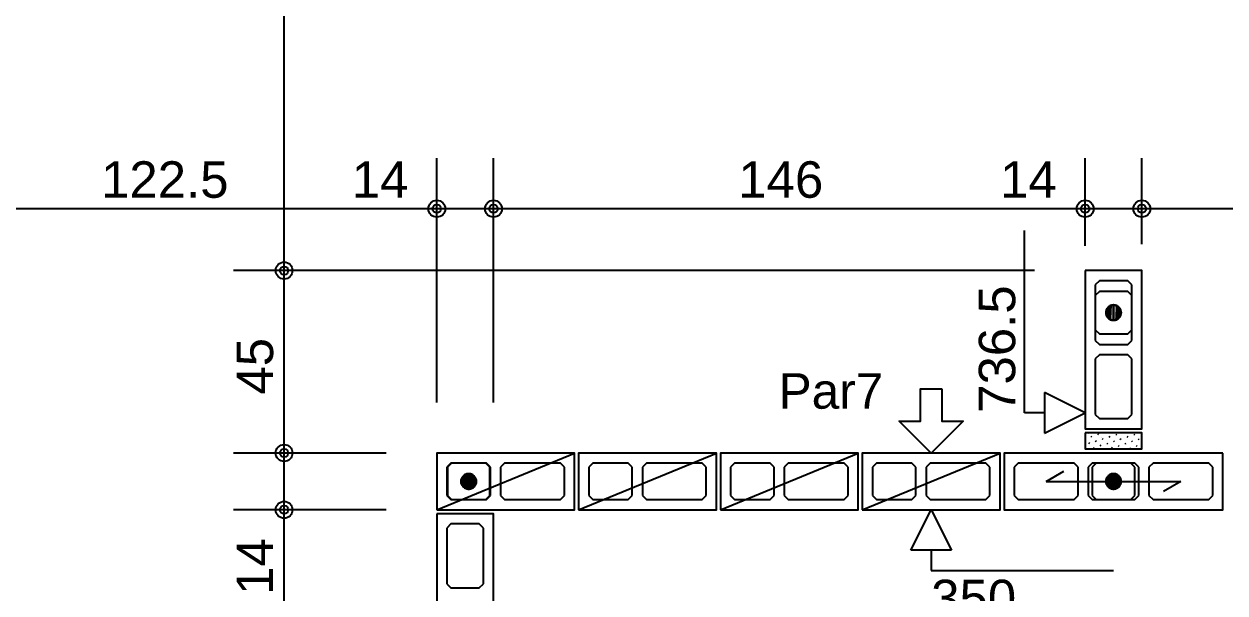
# Model space of a CAD drawing. Extents: x 0 to 119, y 0 to 84.
# Drawn here: x 35.73 to 41.66, y 59.33 to 62.14 of the extents above; entities that cross this region are included whole.
import ezdxf

# ---------------------------------------------------------------- set-up
doc = ezdxf.new("R2010")
doc.units = 0
doc.header["$MEASUREMENT"] = 0
doc.linetypes.add('ESTILO_TQS_0003', pattern=[1.5, 0.5, -0.4, 0.1, -0.5])
doc.linetypes.add('ESTILO_TQS_0005', pattern=[0.4, 0.3, -0.1])
for name, color, linetype in [('18', 6, 'CONTINUOUS'), ('20', 1, 'CONTINUOUS'), ('27', 250, 'CONTINUOUS'), ('3', 7, 'CONTINUOUS'), ('35', 255, 'CONTINUOUS')]:
    doc.layers.add(name, color=color, linetype=linetype)
doc.styles.add('TQS_ARIAL', font='arial.ttf')

msp = doc.modelspace()

# ---------------------------------------------------------------- linework, layer by layer
at = {"layer": '18', "color": 6, "linetype": 'Continuous'}
for p, q in [((40.667844, 60.218131), (40.667844, 61.118131)), ((40.967844, 60.218131), (40.767844, 60.318131)), ((40.767844, 60.318131), (40.767844, 60.118131)), ((40.767844, 60.218131), (40.667844, 60.218131)), ((40.767844, 60.118131), (40.967844, 60.218131))]:
    msp.add_line(p, q, dxfattribs=at)
at = {"layer": '20', "color": 1, "linetype": 'Continuous'}
for p, q in [((40.107844, 59.54), (40.207844, 59.74)), ((40.207844, 59.74), (40.307844, 59.54)), ((40.307844, 59.54), (40.107844, 59.54)), ((40.207844, 59.54), (40.207844, 59.44)), ((40.207844, 59.44), (41.107844, 59.44))]:
    msp.add_line(p, q, dxfattribs=at)
at = {"layer": '27', "color": 250, "linetype": 'ESTILO_TQS_0005'}
for points in [[(41.037844, 60.87), (41.017844, 60.85), (41.017844, 60.575), (41.037844, 60.555), (41.177844, 60.555), (41.197844, 60.575), (41.197844, 60.85), (41.177844, 60.87), (41.037844, 60.87)], [(41.037844, 60.505), (41.017844, 60.485), (41.017844, 60.21), (41.037844, 60.19), (41.177844, 60.19), (41.197844, 60.21), (41.197844, 60.485), (41.177844, 60.505), (41.037844, 60.505)], [(37.817844, 59.81), (37.837844, 59.79), (38.012844, 59.79), (38.032844, 59.81), (38.032844, 59.95), (38.012844, 59.97), (37.837844, 59.97), (37.817844, 59.95), (37.817844, 59.81)], [(38.082844, 59.81), (38.102844, 59.79), (38.377844, 59.79), (38.397844, 59.81), (38.397844, 59.95), (38.377844, 59.97), (38.102844, 59.97), (38.082844, 59.95), (38.082844, 59.81)], [(38.517844, 59.81), (38.537844, 59.79), (38.712844, 59.79), (38.732844, 59.81), (38.732844, 59.95), (38.712844, 59.97), (38.537844, 59.97), (38.517844, 59.95), (38.517844, 59.81)], [(38.782844, 59.81), (38.802844, 59.79), (39.077844, 59.79), (39.097844, 59.81), (39.097844, 59.95), (39.077844, 59.97), (38.802844, 59.97), (38.782844, 59.95), (38.782844, 59.81)], [(39.217844, 59.81), (39.237844, 59.79), (39.412844, 59.79), (39.432844, 59.81), (39.432844, 59.95), (39.412844, 59.97), (39.237844, 59.97), (39.217844, 59.95), (39.217844, 59.81)], [(39.482844, 59.81), (39.502844, 59.79), (39.777844, 59.79), (39.797844, 59.81), (39.797844, 59.95), (39.777844, 59.97), (39.502844, 59.97), (39.482844, 59.95), (39.482844, 59.81)], [(39.917844, 59.81), (39.937844, 59.79), (40.112844, 59.79), (40.132844, 59.81), (40.132844, 59.95), (40.112844, 59.97), (39.937844, 59.97), (39.917844, 59.95), (39.917844, 59.81)], [(40.182844, 59.81), (40.202844, 59.79), (40.477844, 59.79), (40.497844, 59.81), (40.497844, 59.95), (40.477844, 59.97), (40.202844, 59.97), (40.182844, 59.95), (40.182844, 59.81)], [(40.932844, 59.95), (40.912844, 59.97), (40.637844, 59.97), (40.617844, 59.95), (40.617844, 59.81), (40.637844, 59.79), (40.912844, 59.79), (40.932844, 59.81), (40.932844, 59.95)], [(41.232844, 59.95), (41.212844, 59.97), (41.002844, 59.97), (40.982844, 59.95), (40.982844, 59.81), (41.002844, 59.79), (41.212844, 59.79), (41.232844, 59.81), (41.232844, 59.95)], [(41.597844, 59.95), (41.577844, 59.97), (41.302844, 59.97), (41.282844, 59.95), (41.282844, 59.81), (41.302844, 59.79), (41.577844, 59.79), (41.597844, 59.81), (41.597844, 59.95)], [(37.837844, 59.67), (37.817844, 59.65), (37.817844, 59.375), (37.837844, 59.355), (37.977844, 59.355), (37.997844, 59.375), (37.997844, 59.65), (37.977844, 59.67), (37.837844, 59.67)]]:
    msp.add_lwpolyline(points, dxfattribs=at)
at = {"layer": '3', "color": 7, "linetype": 'Continuous'}
for p, q in [((41.037844, 60.8175), (41.017844, 60.7975)), ((41.177844, 60.8175), (41.037844, 60.8175)), ((41.197844, 60.7975), (41.177844, 60.8175)), ((41.017844, 60.7975), (41.017844, 60.6275)), ((41.197844, 60.6275), (41.197844, 60.7975)), ((41.017844, 60.6275), (41.037844, 60.6075)), ((41.037844, 60.6075), (41.177844, 60.6075)), ((41.177844, 60.6075), (41.197844, 60.6275)), ((40.979456, 60.12), (40.979456, 60.12)), ((40.984101, 60.115355), (40.984101, 60.115355)), ((40.995945, 60.103511), (40.99948, 60.099976)), ((41.02365, 60.12), (41.02365, 60.12)), ((41.029444, 60.114206), (41.032979, 60.110671)), ((41.067844, 60.12), (41.067844, 60.12)), ((41.085394, 60.102451), (41.088929, 60.098915)), ((41.112038, 60.12), (41.112038, 60.12)), ((41.118539, 60.113499), (41.122075, 60.109964)), ((41.156233, 60.12), (41.156233, 60.12)), ((41.174136, 60.102097), (41.177671, 60.098562)), ((41.200427, 60.12), (41.200427, 60.12)), ((41.207281, 60.113146), (41.210817, 60.10961)), ((41.244621, 60.12), (41.244621, 60.12)), ((40.967844, 60.087417), (40.967844, 60.087417)), ((40.967844, 60.043223), (40.967844, 60.043223)), ((40.984896, 60.070366), (40.988432, 60.06683)), ((41.007347, 60.047915), (41.010882, 60.044379)), ((41.018395, 60.081061), (41.021931, 60.077525)), ((41.040846, 60.05861), (41.044381, 60.055074)), ((41.045972, 60.097678), (41.045972, 60.097678)), ((41.051894, 60.091756), (41.05543, 60.08822)), ((41.074345, 60.069305), (41.077881, 60.065769)), ((41.096796, 60.046854), (41.100331, 60.043319)), ((41.107844, 60.08), (41.11138, 60.076464)), ((41.130295, 60.057549), (41.13383, 60.054014)), ((41.14099, 60.091049), (41.144525, 60.087513)), ((41.163441, 60.068598), (41.166976, 60.065062)), ((41.169716, 60.062322), (41.169716, 60.062322)), ((41.185891, 60.046147), (41.189427, 60.042612)), ((41.196586, 60.079646), (41.200122, 60.076111)), ((41.219037, 60.057196), (41.222572, 60.05366)), ((41.229732, 60.090695), (41.233267, 60.087159)), ((41.231588, 60.044645), (41.231588, 60.044645)), ((37.767844, 59.74), (38.447844, 60.02)), ((38.467844, 59.74), (39.147844, 60.02)), ((39.167844, 59.74), (39.847844, 60.02)), ((39.867844, 59.74), (40.547844, 60.02)), ((37.840344, 59.97), (37.820344, 59.95)), ((37.820344, 59.95), (37.820344, 59.81)), ((38.010344, 59.97), (37.840344, 59.97)), ((38.030344, 59.95), (38.010344, 59.97)), ((38.030344, 59.81), (38.030344, 59.95)), ((40.775344, 59.88), (40.861947, 59.93)), ((41.022844, 59.97), (41.002844, 59.95)), ((41.002844, 59.95), (41.002844, 59.81)), ((41.192844, 59.97), (41.022844, 59.97)), ((41.212844, 59.95), (41.192844, 59.97)), ((41.212844, 59.81), (41.212844, 59.95)), ((40.775344, 59.88), (41.440344, 59.88)), ((41.440344, 59.88), (41.353742, 59.83)), ((37.820344, 59.81), (37.840344, 59.79)), ((38.010344, 59.79), (38.030344, 59.81)), ((41.002844, 59.81), (41.022844, 59.79)), ((41.192844, 59.79), (41.212844, 59.81)), ((37.840344, 59.79), (38.010344, 59.79)), ((41.022844, 59.79), (41.192844, 59.79))]:
    msp.add_line(p, q, dxfattribs=at)
for points in [[(40.967844, 60.92), (40.967844, 60.14), (41.247844, 60.14), (41.247844, 60.92), (40.967844, 60.92)], [(41.107844, 60.7131), (41.107905, 60.713097), (41.107965, 60.713088), (41.108024, 60.713072), (41.108081, 60.713051), (41.108135, 60.713025), (41.108187, 60.712992), (41.108235, 60.712955), (41.108279, 60.712913), (41.108319, 60.712867), (41.108353, 60.712817), (41.108383, 60.712764), (41.108407, 60.712708), (41.108425, 60.71265), (41.108437, 60.712591), (41.108444, 60.71253), (41.108444, 60.71247), (41.108437, 60.712409), (41.108425, 60.71235), (41.108407, 60.712292), (41.108383, 60.712236), (41.108353, 60.712183), (41.108319, 60.712133), (41.108279, 60.712087), (41.108235, 60.712045), (41.108187, 60.712008), (41.108135, 60.711975), (41.108081, 60.711949), (41.108024, 60.711928), (41.107965, 60.711912), (41.107905, 60.711903), (41.107844, 60.7119), (41.107844, 60.7503), (41.10402, 60.750106), (41.100235, 60.749526), (41.096528, 60.748566), (41.092938, 60.747237), (41.0895, 60.74555), (41.08625, 60.743525), (41.083222, 60.741181), (41.080447, 60.738543), (41.077953, 60.735638), (41.075766, 60.732495), (41.073907, 60.729147), (41.072397, 60.725628), (41.071251, 60.721975), (41.07048, 60.718224), (41.070093, 60.714415), (41.070093, 60.710585), (41.07048, 60.706776), (41.071251, 60.703025), (41.072397, 60.699372), (41.073907, 60.695853), (41.075766, 60.692505), (41.077953, 60.689362), (41.080447, 60.686457), (41.083222, 60.683819), (41.08625, 60.681475), (41.0895, 60.67945), (41.092938, 60.677763), (41.096528, 60.676434), (41.100235, 60.675474), (41.10402, 60.674894), (41.107844, 60.6747), (41.107844, 60.7131)], [(41.107844, 60.7119), (41.107784, 60.711903), (41.107724, 60.711912), (41.107665, 60.711928), (41.107608, 60.711949), (41.107553, 60.711975), (41.107502, 60.712008), (41.107453, 60.712045), (41.107409, 60.712087), (41.10737, 60.712133), (41.107335, 60.712183), (41.107306, 60.712236), (41.107282, 60.712292), (41.107263, 60.71235), (41.107251, 60.712409), (41.107245, 60.71247), (41.107245, 60.71253), (41.107251, 60.712591), (41.107263, 60.71265), (41.107282, 60.712708), (41.107306, 60.712764), (41.107335, 60.712817), (41.10737, 60.712867), (41.107409, 60.712913), (41.107453, 60.712955), (41.107502, 60.712992), (41.107553, 60.713025), (41.107608, 60.713051), (41.107665, 60.713072), (41.107724, 60.713088), (41.107784, 60.713097), (41.107844, 60.7131), (41.107844, 60.6747), (41.111668, 60.674894), (41.115453, 60.675474), (41.11916, 60.676434), (41.122751, 60.677763), (41.126189, 60.67945), (41.129438, 60.681475), (41.132466, 60.683819), (41.135241, 60.686457), (41.137736, 60.689362), (41.139923, 60.692505), (41.141781, 60.695853), (41.143291, 60.699372), (41.144438, 60.703025), (41.145208, 60.706776), (41.145596, 60.710585), (41.145596, 60.714415), (41.145208, 60.718224), (41.144438, 60.721975), (41.143291, 60.725628), (41.141781, 60.729147), (41.139923, 60.732495), (41.137736, 60.735638), (41.135241, 60.738543), (41.132466, 60.741181), (41.129438, 60.743525), (41.126189, 60.74555), (41.122751, 60.747237), (41.11916, 60.748566), (41.115453, 60.749526), (41.111668, 60.750106), (41.107844, 60.7503), (41.107844, 60.7119)], [(40.260502, 60.335947), (40.260502, 60.177974), (40.365818, 60.177974), (40.207844, 60.02), (40.049871, 60.177974), (40.155186, 60.177974), (40.155186, 60.335947), (40.260502, 60.335947)], [(40.967844, 60.12), (40.967844, 60.04), (41.247844, 60.04), (41.247844, 60.12), (40.967844, 60.12)], [(37.767844, 59.74), (38.447844, 59.74), (38.447844, 60.02), (37.767844, 60.02), (37.767844, 59.74)], [(38.467844, 59.74), (39.147844, 59.74), (39.147844, 60.02), (38.467844, 60.02), (38.467844, 59.74)], [(39.167844, 59.74), (39.847844, 59.74), (39.847844, 60.02), (39.167844, 60.02), (39.167844, 59.74)], [(39.867844, 59.74), (40.547844, 59.74), (40.547844, 60.02), (39.867844, 60.02), (39.867844, 59.74)], [(41.647844, 60.02), (40.567844, 60.02), (40.567844, 59.74), (41.647844, 59.74), (41.647844, 60.02)], [(37.925944, 59.88), (37.925941, 59.879939), (37.925932, 59.879879), (37.925917, 59.87982), (37.925896, 59.879763), (37.925869, 59.879709), (37.925837, 59.879657), (37.9258, 59.879609), (37.925758, 59.879565), (37.925712, 59.879526), (37.925662, 59.879491), (37.925609, 59.879461), (37.925553, 59.879437), (37.925495, 59.879419), (37.925435, 59.879407), (37.925375, 59.879401), (37.925314, 59.879401), (37.925253, 59.879407), (37.925194, 59.879419), (37.925136, 59.879437), (37.92508, 59.879461), (37.925027, 59.879491), (37.924977, 59.879526), (37.924931, 59.879565), (37.924889, 59.879609), (37.924852, 59.879657), (37.92482, 59.879709), (37.924793, 59.879763), (37.924772, 59.87982), (37.924757, 59.879879), (37.924747, 59.879939), (37.924744, 59.88), (37.963144, 59.88), (37.96295, 59.883824), (37.962371, 59.887609), (37.961411, 59.891316), (37.960081, 59.894907), (37.958395, 59.898344), (37.956369, 59.901594), (37.954025, 59.904622), (37.951387, 59.907397), (37.948482, 59.909891), (37.945339, 59.912079), (37.941991, 59.913937), (37.938472, 59.915447), (37.934819, 59.916593), (37.931068, 59.917364), (37.927259, 59.917751), (37.92343, 59.917751), (37.91962, 59.917364), (37.91587, 59.916593), (37.912216, 59.915447), (37.908697, 59.913937), (37.905349, 59.912079), (37.902207, 59.909891), (37.899301, 59.907397), (37.896663, 59.904622), (37.894319, 59.901594), (37.892294, 59.898344), (37.890608, 59.894907), (37.889278, 59.891316), (37.888318, 59.887609), (37.887738, 59.883824), (37.887544, 59.88), (37.925944, 59.88)], [(37.924744, 59.88), (37.924747, 59.880061), (37.924757, 59.880121), (37.924772, 59.88018), (37.924793, 59.880237), (37.92482, 59.880291), (37.924852, 59.880343), (37.924889, 59.880391), (37.924931, 59.880435), (37.924977, 59.880474), (37.925027, 59.880509), (37.92508, 59.880539), (37.925136, 59.880563), (37.925194, 59.880581), (37.925253, 59.880593), (37.925314, 59.880599), (37.925375, 59.880599), (37.925435, 59.880593), (37.925495, 59.880581), (37.925553, 59.880563), (37.925609, 59.880539), (37.925662, 59.880509), (37.925712, 59.880474), (37.925758, 59.880435), (37.9258, 59.880391), (37.925837, 59.880343), (37.925869, 59.880291), (37.925896, 59.880237), (37.925917, 59.88018), (37.925932, 59.880121), (37.925941, 59.880061), (37.925944, 59.88), (37.887544, 59.88), (37.887738, 59.876176), (37.888318, 59.872391), (37.889278, 59.868684), (37.890608, 59.865093), (37.892294, 59.861656), (37.894319, 59.858406), (37.896663, 59.855378), (37.899301, 59.852603), (37.902207, 59.850109), (37.905349, 59.847921), (37.908697, 59.846063), (37.912216, 59.844553), (37.91587, 59.843407), (37.91962, 59.842636), (37.92343, 59.842249), (37.927259, 59.842249), (37.931068, 59.842636), (37.934819, 59.843407), (37.938472, 59.844553), (37.941991, 59.846063), (37.945339, 59.847921), (37.948482, 59.850109), (37.951387, 59.852603), (37.954025, 59.855378), (37.956369, 59.858406), (37.958395, 59.861656), (37.960081, 59.865093), (37.961411, 59.868684), (37.962371, 59.872391), (37.96295, 59.876176), (37.963144, 59.88), (37.924744, 59.88)], [(41.108444, 59.88), (41.108441, 59.879939), (41.108432, 59.879879), (41.108417, 59.87982), (41.108396, 59.879763), (41.108369, 59.879709), (41.108337, 59.879657), (41.1083, 59.879609), (41.108258, 59.879565), (41.108212, 59.879526), (41.108162, 59.879491), (41.108109, 59.879461), (41.108053, 59.879437), (41.107995, 59.879419), (41.107935, 59.879407), (41.107875, 59.879401), (41.107814, 59.879401), (41.107753, 59.879407), (41.107694, 59.879419), (41.107636, 59.879437), (41.10758, 59.879461), (41.107527, 59.879491), (41.107477, 59.879526), (41.107431, 59.879565), (41.107389, 59.879609), (41.107352, 59.879657), (41.10732, 59.879709), (41.107293, 59.879763), (41.107272, 59.87982), (41.107257, 59.879879), (41.107247, 59.879939), (41.107244, 59.88), (41.145644, 59.88), (41.14545, 59.883824), (41.144871, 59.887609), (41.143911, 59.891316), (41.142581, 59.894907), (41.140895, 59.898344), (41.138869, 59.901594), (41.136525, 59.904622), (41.133887, 59.907397), (41.130982, 59.909891), (41.127839, 59.912079), (41.124491, 59.913937), (41.120972, 59.915447), (41.117319, 59.916593), (41.113568, 59.917364), (41.109759, 59.917751), (41.10593, 59.917751), (41.10212, 59.917364), (41.09837, 59.916593), (41.094716, 59.915447), (41.091197, 59.913937), (41.087849, 59.912079), (41.084707, 59.909891), (41.081801, 59.907397), (41.079163, 59.904622), (41.076819, 59.901594), (41.074794, 59.898344), (41.073108, 59.894907), (41.071778, 59.891316), (41.070818, 59.887609), (41.070238, 59.883824), (41.070044, 59.88), (41.108444, 59.88)], [(41.107244, 59.88), (41.107247, 59.880061), (41.107257, 59.880121), (41.107272, 59.88018), (41.107293, 59.880237), (41.10732, 59.880291), (41.107352, 59.880343), (41.107389, 59.880391), (41.107431, 59.880435), (41.107477, 59.880474), (41.107527, 59.880509), (41.10758, 59.880539), (41.107636, 59.880563), (41.107694, 59.880581), (41.107753, 59.880593), (41.107814, 59.880599), (41.107875, 59.880599), (41.107935, 59.880593), (41.107995, 59.880581), (41.108053, 59.880563), (41.108109, 59.880539), (41.108162, 59.880509), (41.108212, 59.880474), (41.108258, 59.880435), (41.1083, 59.880391), (41.108337, 59.880343), (41.108369, 59.880291), (41.108396, 59.880237), (41.108417, 59.88018), (41.108432, 59.880121), (41.108441, 59.880061), (41.108444, 59.88), (41.070044, 59.88), (41.070238, 59.876176), (41.070818, 59.872391), (41.071778, 59.868684), (41.073108, 59.865093), (41.074794, 59.861656), (41.076819, 59.858406), (41.079163, 59.855378), (41.081801, 59.852603), (41.084707, 59.850109), (41.087849, 59.847921), (41.091197, 59.846063), (41.094716, 59.844553), (41.09837, 59.843407), (41.10212, 59.842636), (41.10593, 59.842249), (41.109759, 59.842249), (41.113568, 59.842636), (41.117319, 59.843407), (41.120972, 59.844553), (41.124491, 59.846063), (41.127839, 59.847921), (41.130982, 59.850109), (41.133887, 59.852603), (41.136525, 59.855378), (41.138869, 59.858406), (41.140895, 59.861656), (41.142581, 59.865093), (41.143911, 59.868684), (41.144871, 59.872391), (41.14545, 59.876176), (41.145644, 59.88), (41.107244, 59.88)], [(37.767844, 59.72), (37.767844, 58.94), (38.047844, 58.94), (38.047844, 59.72), (37.767844, 59.72)]]:
    msp.add_lwpolyline(points, dxfattribs=at)
for centre in [(41.107844, 60.7125), (37.925344, 59.88), (41.107844, 59.88)]:
    msp.add_circle(centre, 0.0372, dxfattribs=at)
for points in [[(41.070093, 60.714415), (41.070093, 60.710585), (41.07048, 60.718224)], [(41.070093, 60.710585), (41.07048, 60.706776), (41.07048, 60.718224)], [(41.07048, 60.718224), (41.07048, 60.706776), (41.071251, 60.721975)], [(41.07048, 60.706776), (41.071251, 60.703025), (41.071251, 60.721975)], [(41.071251, 60.721975), (41.071251, 60.703025), (41.072397, 60.725628)], [(41.071251, 60.703025), (41.072397, 60.699372), (41.072397, 60.725628)], [(41.072397, 60.725628), (41.072397, 60.699372), (41.073907, 60.729147)], [(41.072397, 60.699372), (41.073907, 60.695853), (41.073907, 60.729147)], [(41.073907, 60.729147), (41.073907, 60.695853), (41.075766, 60.732495)], [(41.073907, 60.695853), (41.075766, 60.692505), (41.075766, 60.732495)], [(41.075766, 60.732495), (41.075766, 60.692505), (41.077953, 60.735638)], [(41.075766, 60.692505), (41.077953, 60.689362), (41.077953, 60.735638)], [(41.077953, 60.735638), (41.077953, 60.689362), (41.080447, 60.738543)], [(41.077953, 60.689362), (41.080447, 60.686457), (41.080447, 60.738543)], [(41.080447, 60.738543), (41.080447, 60.686457), (41.083222, 60.741181)], [(41.080447, 60.686457), (41.083222, 60.683819), (41.083222, 60.741181)], [(41.083222, 60.741181), (41.083222, 60.683819), (41.08625, 60.743525)], [(41.083222, 60.683819), (41.08625, 60.681475), (41.08625, 60.743525)], [(41.08625, 60.743525), (41.08625, 60.681475), (41.0895, 60.74555)], [(41.08625, 60.681475), (41.0895, 60.67945), (41.0895, 60.74555)], [(41.0895, 60.74555), (41.0895, 60.67945), (41.092938, 60.747237)], [(41.0895, 60.67945), (41.092938, 60.677763), (41.092938, 60.747237)], [(41.092938, 60.747237), (41.092938, 60.677763), (41.096528, 60.748566)], [(41.092938, 60.677763), (41.096528, 60.676434), (41.096528, 60.748566)], [(41.096528, 60.748566), (41.096528, 60.676434), (41.100235, 60.749526)], [(41.096528, 60.676434), (41.100235, 60.675474), (41.100235, 60.749526)], [(41.10402, 60.674894), (41.10402, 60.750106), (41.100235, 60.675474)], [(41.100235, 60.749526), (41.100235, 60.675474), (41.10402, 60.750106)], [(41.10402, 60.674894), (41.107844, 60.7131), (41.107844, 60.7503)], [(41.10402, 60.674894), (41.107844, 60.7503), (41.10402, 60.750106)], [(41.10402, 60.674894), (41.107844, 60.6747), (41.107844, 60.7131)], [(41.107409, 60.712087), (41.107844, 60.7119), (41.10737, 60.712133)], [(41.107844, 60.7119), (41.107844, 60.7119), (41.10737, 60.712133)], [(41.10737, 60.712133), (41.107844, 60.7119), (41.10737, 60.712133)], [(41.107844, 60.7119), (41.107844, 60.7119), (41.10737, 60.712133)], [(41.10737, 60.712133), (41.107844, 60.7119), (41.10737, 60.712133)], [(41.107844, 60.7119), (41.107844, 60.7119), (41.10737, 60.712133)], [(41.107453, 60.712045), (41.107844, 60.7119), (41.107409, 60.712087)], [(41.107844, 60.7119), (41.107844, 60.7119), (41.107409, 60.712087)], [(41.107409, 60.712087), (41.107844, 60.7119), (41.107409, 60.712087)], [(41.107844, 60.7119), (41.107844, 60.7119), (41.107409, 60.712087)], [(41.107502, 60.712008), (41.107844, 60.7119), (41.107453, 60.712045)], [(41.107844, 60.7119), (41.107844, 60.7119), (41.107453, 60.712045)], [(41.107553, 60.711975), (41.107844, 60.7119), (41.107502, 60.712008)], [(41.107844, 60.7119), (41.107844, 60.7119), (41.107502, 60.712008)], [(41.107665, 60.711928), (41.107844, 60.7119), (41.107553, 60.711975)], [(41.107844, 60.7119), (41.107844, 60.7119), (41.107553, 60.711975)], [(41.107844, 60.7119), (41.107844, 60.7119), (41.107665, 60.711928)], [(41.107844, 60.7119), (41.107844, 60.7119), (41.107665, 60.711928)], [(41.107844, 60.7119), (41.111668, 60.750106), (41.107844, 60.7503)], [(41.107844, 60.7119), (41.107844, 60.6747), (41.111668, 60.750106)], [(41.107844, 60.6747), (41.111668, 60.674894), (41.111668, 60.750106)], [(41.107844, 60.7131), (41.108319, 60.712867), (41.107844, 60.7131)], [(41.108319, 60.712867), (41.108319, 60.712867), (41.107844, 60.7131)], [(41.107844, 60.7131), (41.108319, 60.712867), (41.107844, 60.7131)], [(41.108319, 60.712867), (41.108319, 60.712867), (41.107844, 60.7131)], [(41.107844, 60.7131), (41.108319, 60.712867), (41.107844, 60.7131)], [(41.108319, 60.712867), (41.108279, 60.712913), (41.107844, 60.7131)], [(41.107844, 60.7131), (41.108279, 60.712913), (41.107844, 60.7131)], [(41.108279, 60.712913), (41.108279, 60.712913), (41.107844, 60.7131)], [(41.107844, 60.7131), (41.108279, 60.712913), (41.107844, 60.7131)], [(41.108279, 60.712913), (41.108235, 60.712955), (41.107844, 60.7131)], [(41.107844, 60.7131), (41.108235, 60.712955), (41.107844, 60.7131)], [(41.108235, 60.712955), (41.108187, 60.712992), (41.107844, 60.7131)], [(41.107844, 60.7131), (41.108187, 60.712992), (41.107844, 60.7131)], [(41.108187, 60.712992), (41.108135, 60.713025), (41.107844, 60.7131)], [(41.107844, 60.7131), (41.108135, 60.713025), (41.107844, 60.7131)], [(41.108135, 60.713025), (41.108024, 60.713072), (41.107844, 60.7131)], [(41.107844, 60.7131), (41.108024, 60.713072), (41.107844, 60.7131)], [(41.108024, 60.713072), (41.107844, 60.7131), (41.107844, 60.7131)], [(41.107844, 60.7131), (41.107844, 60.7131), (41.107844, 60.7131)], [(41.107844, 60.7131), (41.107844, 60.7131), (41.107844, 60.7131)], [(41.107844, 60.7131), (41.107844, 60.7131), (41.107844, 60.7131)], [(41.107844, 60.7131), (41.107844, 60.7131), (41.107844, 60.7131)], [(41.107844, 60.7131), (41.107844, 60.7131), (41.107844, 60.7131)], [(41.107844, 60.7131), (41.107844, 60.7131), (41.107844, 60.7131)], [(41.107844, 60.7131), (41.107844, 60.7131), (41.107844, 60.7131)], [(41.107844, 60.7131), (41.107844, 60.7131), (41.107844, 60.7131)], [(41.107844, 60.7131), (41.107844, 60.7131), (41.107844, 60.7131)], [(41.107844, 60.7131), (41.107844, 60.7131), (41.107844, 60.7131)], [(41.107844, 60.7131), (41.107844, 60.7131), (41.107844, 60.7131)], [(41.107844, 60.7131), (41.107844, 60.7131), (41.107844, 60.7131)], [(41.107844, 60.7119), (41.107844, 60.7119), (41.107844, 60.7119)], [(41.107844, 60.7119), (41.107844, 60.7119), (41.107844, 60.7119)], [(41.107844, 60.7119), (41.107844, 60.7119), (41.107844, 60.7119)], [(41.107844, 60.7119), (41.107844, 60.7119), (41.107844, 60.7119)], [(41.107844, 60.7119), (41.107844, 60.7119), (41.107844, 60.7119)], [(41.107844, 60.7119), (41.107844, 60.7119), (41.107844, 60.7119)], [(41.107844, 60.7119), (41.107844, 60.7119), (41.107844, 60.7119)], [(41.107844, 60.7119), (41.107844, 60.7119), (41.107844, 60.7119)], [(41.107844, 60.7119), (41.107844, 60.7119), (41.107844, 60.7119)], [(41.107844, 60.7119), (41.107844, 60.7119), (41.107844, 60.7119)], [(41.107844, 60.7119), (41.107844, 60.7119), (41.107844, 60.7119)], [(41.107844, 60.7119), (41.107844, 60.7119), (41.107844, 60.7119)], [(41.111668, 60.750106), (41.111668, 60.674894), (41.115453, 60.749526)], [(41.111668, 60.674894), (41.115453, 60.675474), (41.115453, 60.749526)], [(41.115453, 60.749526), (41.115453, 60.675474), (41.11916, 60.748566)], [(41.115453, 60.675474), (41.11916, 60.676434), (41.11916, 60.748566)], [(41.11916, 60.748566), (41.11916, 60.676434), (41.122751, 60.747237)], [(41.11916, 60.676434), (41.122751, 60.677763), (41.122751, 60.747237)], [(41.122751, 60.747237), (41.122751, 60.677763), (41.126189, 60.74555)], [(41.122751, 60.677763), (41.126189, 60.67945), (41.126189, 60.74555)], [(41.126189, 60.74555), (41.126189, 60.67945), (41.129438, 60.743525)], [(41.126189, 60.67945), (41.129438, 60.681475), (41.129438, 60.743525)], [(41.129438, 60.743525), (41.129438, 60.681475), (41.132466, 60.741181)], [(41.129438, 60.681475), (41.132466, 60.683819), (41.132466, 60.741181)], [(41.132466, 60.741181), (41.132466, 60.683819), (41.135241, 60.738543)], [(41.132466, 60.683819), (41.135241, 60.686457), (41.135241, 60.738543)], [(41.135241, 60.738543), (41.135241, 60.686457), (41.137736, 60.735638)], [(41.135241, 60.686457), (41.137736, 60.689362), (41.137736, 60.735638)], [(41.137736, 60.735638), (41.137736, 60.689362), (41.139923, 60.732495)], [(41.137736, 60.689362), (41.139923, 60.692505), (41.139923, 60.732495)], [(41.139923, 60.732495), (41.139923, 60.692505), (41.141781, 60.729147)], [(41.139923, 60.692505), (41.141781, 60.695853), (41.141781, 60.729147)], [(41.141781, 60.729147), (41.141781, 60.695853), (41.143291, 60.725628)], [(41.141781, 60.695853), (41.143291, 60.699372), (41.143291, 60.725628)], [(41.143291, 60.725628), (41.143291, 60.699372), (41.144438, 60.721975)], [(41.143291, 60.699372), (41.144438, 60.703025), (41.144438, 60.721975)], [(41.144438, 60.721975), (41.144438, 60.703025), (41.145208, 60.718224)], [(41.144438, 60.703025), (41.145208, 60.706776), (41.145208, 60.718224)], [(41.145208, 60.718224), (41.145208, 60.706776), (41.145596, 60.714415)], [(41.145208, 60.706776), (41.145596, 60.710585), (41.145596, 60.714415)], [(37.925944, 59.88), (37.887738, 59.883824), (37.887544, 59.88)], [(37.924744, 59.88), (37.887544, 59.88), (37.887738, 59.876176)], [(37.925944, 59.88), (37.888318, 59.887609), (37.887738, 59.883824)], [(37.924744, 59.88), (37.887738, 59.876176), (37.888318, 59.872391)], [(37.925944, 59.88), (37.889278, 59.891316), (37.888318, 59.887609)], [(37.924744, 59.88), (37.888318, 59.872391), (37.889278, 59.868684)], [(37.925944, 59.88), (37.890608, 59.894907), (37.889278, 59.891316)], [(37.924744, 59.88), (37.889278, 59.868684), (37.890608, 59.865093)], [(37.925944, 59.88), (37.892294, 59.898344), (37.890608, 59.894907)], [(37.924744, 59.88), (37.890608, 59.865093), (37.892294, 59.861656)], [(37.925944, 59.88), (37.894319, 59.901594), (37.892294, 59.898344)], [(37.924744, 59.88), (37.892294, 59.861656), (37.894319, 59.858406)], [(37.925944, 59.88), (37.896663, 59.904622), (37.894319, 59.901594)], [(37.924744, 59.88), (37.894319, 59.858406), (37.896663, 59.855378)], [(37.925944, 59.88), (37.899301, 59.907397), (37.896663, 59.904622)], [(37.924744, 59.88), (37.896663, 59.855378), (37.899301, 59.852603)], [(37.925944, 59.88), (37.902207, 59.909891), (37.899301, 59.907397)], [(37.924744, 59.88), (37.899301, 59.852603), (37.902207, 59.850109)], [(37.925944, 59.88), (37.905349, 59.912079), (37.902207, 59.909891)], [(37.924744, 59.88), (37.902207, 59.850109), (37.905349, 59.847921)], [(37.925944, 59.88), (37.908697, 59.913937), (37.905349, 59.912079)], [(37.924744, 59.88), (37.905349, 59.847921), (37.908697, 59.846063)], [(37.925944, 59.88), (37.912216, 59.915447), (37.908697, 59.913937)], [(37.924744, 59.88), (37.908697, 59.846063), (37.912216, 59.844553)], [(37.925944, 59.88), (37.91587, 59.916593), (37.912216, 59.915447)], [(37.924744, 59.88), (37.912216, 59.844553), (37.91587, 59.843407)], [(37.925944, 59.88), (37.91962, 59.917364), (37.91587, 59.916593)], [(37.924744, 59.88), (37.91587, 59.843407), (37.91962, 59.842636)], [(37.925944, 59.88), (37.92343, 59.917751), (37.91962, 59.917364)], [(37.924744, 59.88), (37.91962, 59.842636), (37.92343, 59.842249)], [(37.925944, 59.88), (37.927259, 59.917751), (37.92343, 59.917751)], [(37.924744, 59.88), (37.92343, 59.842249), (37.927259, 59.842249)], [(37.924977, 59.880474), (37.924772, 59.88018), (37.924744, 59.88)], [(37.924977, 59.880474), (37.924744, 59.88), (37.924744, 59.88)], [(37.924977, 59.880474), (37.924744, 59.88), (37.924744, 59.88)], [(37.924977, 59.880474), (37.924744, 59.88), (37.924744, 59.88)], [(37.924977, 59.880474), (37.924744, 59.88), (37.924744, 59.88)], [(37.924977, 59.880474), (37.924744, 59.88), (37.924744, 59.88)], [(37.924977, 59.880474), (37.924744, 59.88), (37.924744, 59.88)], [(37.924977, 59.880474), (37.924744, 59.88), (37.924744, 59.88)], [(37.924977, 59.880474), (37.924744, 59.88), (37.924744, 59.88)], [(37.924977, 59.880474), (37.924744, 59.88), (37.924744, 59.88)], [(37.924977, 59.880474), (37.924744, 59.88), (37.924744, 59.88)], [(37.924977, 59.880474), (37.924744, 59.88), (37.924744, 59.88)], [(37.924977, 59.880474), (37.924744, 59.88), (37.924744, 59.88)], [(37.924977, 59.880474), (37.924744, 59.88), (37.924744, 59.88)], [(37.924977, 59.880474), (37.924744, 59.88), (37.924744, 59.88)], [(37.924977, 59.880474), (37.924744, 59.88), (37.924744, 59.88)], [(37.924977, 59.880474), (37.924744, 59.88), (37.924744, 59.88)], [(37.924977, 59.880474), (37.924744, 59.88), (37.924744, 59.88)], [(37.924977, 59.880474), (37.924744, 59.88), (37.924744, 59.88)], [(37.924977, 59.880474), (37.924744, 59.88), (37.924744, 59.88)], [(37.924977, 59.880474), (37.924744, 59.88), (37.924744, 59.88)], [(37.924977, 59.880474), (37.924744, 59.88), (37.924744, 59.88)], [(37.924977, 59.880474), (37.924744, 59.88), (37.924744, 59.88)], [(37.924744, 59.88), (37.927259, 59.842249), (37.963144, 59.88)], [(37.924977, 59.880474), (37.92482, 59.880291), (37.924772, 59.88018)], [(37.924977, 59.880474), (37.924852, 59.880343), (37.92482, 59.880291)], [(37.924977, 59.880474), (37.924889, 59.880391), (37.924852, 59.880343)], [(37.924977, 59.880474), (37.924931, 59.880435), (37.924889, 59.880391)], [(37.924977, 59.880474), (37.924977, 59.880474), (37.924931, 59.880435)], [(37.924977, 59.880474), (37.924931, 59.880435), (37.924931, 59.880435)], [(37.924977, 59.880474), (37.924977, 59.880474), (37.924977, 59.880474)], [(37.925944, 59.88), (37.925712, 59.879526), (37.925712, 59.879526)], [(37.925944, 59.88), (37.925712, 59.879526), (37.925712, 59.879526)], [(37.925944, 59.88), (37.925712, 59.879526), (37.925758, 59.879565)], [(37.925944, 59.88), (37.925758, 59.879565), (37.925758, 59.879565)], [(37.925944, 59.88), (37.925758, 59.879565), (37.9258, 59.879609)], [(37.925944, 59.88), (37.9258, 59.879609), (37.925837, 59.879657)], [(37.925944, 59.88), (37.925837, 59.879657), (37.925869, 59.879709)], [(37.925944, 59.88), (37.925869, 59.879709), (37.925917, 59.87982)], [(37.925944, 59.88), (37.925917, 59.87982), (37.925944, 59.88)], [(37.963144, 59.88), (37.927259, 59.917751), (37.925944, 59.88)], [(37.925944, 59.88), (37.925944, 59.88), (37.925944, 59.88)], [(37.925944, 59.88), (37.925944, 59.88), (37.925944, 59.88)], [(37.925944, 59.88), (37.925944, 59.88), (37.925944, 59.88)], [(37.925944, 59.88), (37.925944, 59.88), (37.925944, 59.88)], [(37.925944, 59.88), (37.925944, 59.88), (37.925944, 59.88)], [(37.925944, 59.88), (37.925944, 59.88), (37.925944, 59.88)], [(37.925944, 59.88), (37.925944, 59.88), (37.925944, 59.88)], [(37.925944, 59.88), (37.925944, 59.88), (37.925944, 59.88)], [(37.925944, 59.88), (37.925944, 59.88), (37.925944, 59.88)], [(37.925944, 59.88), (37.925944, 59.88), (37.925944, 59.88)], [(37.925944, 59.88), (37.925944, 59.88), (37.925944, 59.88)], [(37.925944, 59.88), (37.925944, 59.88), (37.925944, 59.88)], [(37.925944, 59.88), (37.925944, 59.88), (37.925944, 59.88)], [(37.925944, 59.88), (37.925944, 59.88), (37.925944, 59.88)], [(37.925944, 59.88), (37.925944, 59.88), (37.925944, 59.88)], [(37.925944, 59.88), (37.925944, 59.88), (37.925944, 59.88)], [(37.925944, 59.88), (37.925944, 59.88), (37.925944, 59.88)], [(37.925944, 59.88), (37.925944, 59.88), (37.925944, 59.88)], [(37.925944, 59.88), (37.925944, 59.88), (37.925944, 59.88)], [(37.925944, 59.88), (37.925944, 59.88), (37.925944, 59.88)], [(37.925944, 59.88), (37.925944, 59.88), (37.925944, 59.88)], [(37.963144, 59.88), (37.931068, 59.917364), (37.927259, 59.917751)], [(37.963144, 59.88), (37.927259, 59.842249), (37.931068, 59.842636)], [(37.963144, 59.88), (37.934819, 59.916593), (37.931068, 59.917364)], [(37.963144, 59.88), (37.931068, 59.842636), (37.934819, 59.843407)], [(37.963144, 59.88), (37.938472, 59.915447), (37.934819, 59.916593)], [(37.963144, 59.88), (37.934819, 59.843407), (37.938472, 59.844553)], [(37.963144, 59.88), (37.941991, 59.913937), (37.938472, 59.915447)], [(37.963144, 59.88), (37.938472, 59.844553), (37.941991, 59.846063)], [(37.963144, 59.88), (37.945339, 59.912079), (37.941991, 59.913937)], [(37.963144, 59.88), (37.941991, 59.846063), (37.945339, 59.847921)], [(37.963144, 59.88), (37.948482, 59.909891), (37.945339, 59.912079)], [(37.963144, 59.88), (37.945339, 59.847921), (37.948482, 59.850109)], [(37.963144, 59.88), (37.951387, 59.907397), (37.948482, 59.909891)], [(37.963144, 59.88), (37.948482, 59.850109), (37.951387, 59.852603)], [(37.963144, 59.88), (37.954025, 59.904622), (37.951387, 59.907397)], [(37.963144, 59.88), (37.951387, 59.852603), (37.954025, 59.855378)], [(37.963144, 59.88), (37.956369, 59.901594), (37.954025, 59.904622)], [(37.963144, 59.88), (37.954025, 59.855378), (37.956369, 59.858406)], [(37.963144, 59.88), (37.958395, 59.898344), (37.956369, 59.901594)], [(37.963144, 59.88), (37.956369, 59.858406), (37.958395, 59.861656)], [(37.963144, 59.88), (37.960081, 59.894907), (37.958395, 59.898344)], [(37.963144, 59.88), (37.958395, 59.861656), (37.960081, 59.865093)], [(37.963144, 59.88), (37.961411, 59.891316), (37.960081, 59.894907)], [(37.963144, 59.88), (37.960081, 59.865093), (37.961411, 59.868684)], [(37.963144, 59.88), (37.962371, 59.887609), (37.961411, 59.891316)], [(37.963144, 59.88), (37.961411, 59.868684), (37.962371, 59.872391)], [(37.963144, 59.88), (37.96295, 59.883824), (37.962371, 59.887609)], [(37.963144, 59.88), (37.962371, 59.872391), (37.96295, 59.876176)], [(41.108444, 59.88), (41.070238, 59.883824), (41.070044, 59.88)], [(41.107244, 59.88), (41.070044, 59.88), (41.070238, 59.876176)], [(41.108444, 59.88), (41.070818, 59.887609), (41.070238, 59.883824)], [(41.107244, 59.88), (41.070238, 59.876176), (41.070818, 59.872391)], [(41.108444, 59.88), (41.071778, 59.891316), (41.070818, 59.887609)], [(41.107244, 59.88), (41.070818, 59.872391), (41.071778, 59.868684)], [(41.108444, 59.88), (41.073108, 59.894907), (41.071778, 59.891316)], [(41.107244, 59.88), (41.071778, 59.868684), (41.073108, 59.865093)], [(41.108444, 59.88), (41.074794, 59.898344), (41.073108, 59.894907)], [(41.107244, 59.88), (41.073108, 59.865093), (41.074794, 59.861656)], [(41.108444, 59.88), (41.076819, 59.901594), (41.074794, 59.898344)], [(41.107244, 59.88), (41.074794, 59.861656), (41.076819, 59.858406)], [(41.108444, 59.88), (41.079163, 59.904622), (41.076819, 59.901594)], [(41.107244, 59.88), (41.076819, 59.858406), (41.079163, 59.855378)], [(41.108444, 59.88), (41.081801, 59.907397), (41.079163, 59.904622)], [(41.107244, 59.88), (41.079163, 59.855378), (41.081801, 59.852603)], [(41.108444, 59.88), (41.084707, 59.909891), (41.081801, 59.907397)], [(41.107244, 59.88), (41.081801, 59.852603), (41.084707, 59.850109)], [(41.108444, 59.88), (41.087849, 59.912079), (41.084707, 59.909891)], [(41.107244, 59.88), (41.084707, 59.850109), (41.087849, 59.847921)], [(41.108444, 59.88), (41.091197, 59.913937), (41.087849, 59.912079)], [(41.107244, 59.88), (41.087849, 59.847921), (41.091197, 59.846063)], [(41.108444, 59.88), (41.094716, 59.915447), (41.091197, 59.913937)], [(41.107244, 59.88), (41.091197, 59.846063), (41.094716, 59.844553)], [(41.108444, 59.88), (41.09837, 59.916593), (41.094716, 59.915447)], [(41.107244, 59.88), (41.094716, 59.844553), (41.09837, 59.843407)], [(41.108444, 59.88), (41.10212, 59.917364), (41.09837, 59.916593)], [(41.107244, 59.88), (41.09837, 59.843407), (41.10212, 59.842636)], [(41.108444, 59.88), (41.10593, 59.917751), (41.10212, 59.917364)], [(41.107244, 59.88), (41.10212, 59.842636), (41.10593, 59.842249)], [(41.108444, 59.88), (41.109759, 59.917751), (41.10593, 59.917751)], [(41.107244, 59.88), (41.10593, 59.842249), (41.109759, 59.842249)], [(41.107477, 59.880474), (41.107272, 59.88018), (41.107244, 59.88)], [(41.107477, 59.880474), (41.107244, 59.88), (41.107244, 59.88)], [(41.107477, 59.880474), (41.107244, 59.88), (41.107244, 59.88)], [(41.107477, 59.880474), (41.107244, 59.88), (41.107244, 59.88)], [(41.107477, 59.880474), (41.107244, 59.88), (41.107244, 59.88)], [(41.107477, 59.880474), (41.107244, 59.88), (41.107244, 59.88)], [(41.107477, 59.880474), (41.107244, 59.88), (41.107244, 59.88)], [(41.107477, 59.880474), (41.107244, 59.88), (41.107244, 59.88)], [(41.107477, 59.880474), (41.107244, 59.88), (41.107244, 59.88)], [(41.107477, 59.880474), (41.107244, 59.88), (41.107244, 59.88)], [(41.107477, 59.880474), (41.107244, 59.88), (41.107244, 59.88)], [(41.107477, 59.880474), (41.107244, 59.88), (41.107244, 59.88)], [(41.107477, 59.880474), (41.107244, 59.88), (41.107244, 59.88)], [(41.107477, 59.880474), (41.107244, 59.88), (41.107244, 59.88)], [(41.107477, 59.880474), (41.107244, 59.88), (41.107244, 59.88)], [(41.107477, 59.880474), (41.107244, 59.88), (41.107244, 59.88)], [(41.107477, 59.880474), (41.107244, 59.88), (41.107244, 59.88)], [(41.107477, 59.880474), (41.107244, 59.88), (41.107244, 59.88)], [(41.107477, 59.880474), (41.107244, 59.88), (41.107244, 59.88)], [(41.107477, 59.880474), (41.107244, 59.88), (41.107244, 59.88)], [(41.107477, 59.880474), (41.107244, 59.88), (41.107244, 59.88)], [(41.107477, 59.880474), (41.107244, 59.88), (41.107244, 59.88)], [(41.107477, 59.880474), (41.107244, 59.88), (41.107244, 59.88)], [(41.107244, 59.88), (41.109759, 59.842249), (41.145644, 59.88)], [(41.107477, 59.880474), (41.10732, 59.880291), (41.107272, 59.88018)], [(41.107477, 59.880474), (41.107352, 59.880343), (41.10732, 59.880291)], [(41.107477, 59.880474), (41.107389, 59.880391), (41.107352, 59.880343)], [(41.107477, 59.880474), (41.107431, 59.880435), (41.107389, 59.880391)], [(41.107477, 59.880474), (41.107477, 59.880474), (41.107431, 59.880435)], [(41.107477, 59.880474), (41.107431, 59.880435), (41.107431, 59.880435)], [(41.107477, 59.880474), (41.107477, 59.880474), (41.107477, 59.880474)], [(41.108444, 59.88), (41.108212, 59.879526), (41.108212, 59.879526)], [(41.108444, 59.88), (41.108212, 59.879526), (41.108212, 59.879526)], [(41.108444, 59.88), (41.108212, 59.879526), (41.108258, 59.879565)], [(41.108444, 59.88), (41.108258, 59.879565), (41.108258, 59.879565)], [(41.108444, 59.88), (41.108258, 59.879565), (41.1083, 59.879609)], [(41.108444, 59.88), (41.1083, 59.879609), (41.108337, 59.879657)], [(41.108444, 59.88), (41.108337, 59.879657), (41.108369, 59.879709)], [(41.108444, 59.88), (41.108369, 59.879709), (41.108417, 59.87982)], [(41.108444, 59.88), (41.108417, 59.87982), (41.108444, 59.88)], [(41.145644, 59.88), (41.109759, 59.917751), (41.108444, 59.88)], [(41.108444, 59.88), (41.108444, 59.88), (41.108444, 59.88)], [(41.108444, 59.88), (41.108444, 59.88), (41.108444, 59.88)], [(41.108444, 59.88), (41.108444, 59.88), (41.108444, 59.88)], [(41.108444, 59.88), (41.108444, 59.88), (41.108444, 59.88)], [(41.108444, 59.88), (41.108444, 59.88), (41.108444, 59.88)], [(41.108444, 59.88), (41.108444, 59.88), (41.108444, 59.88)], [(41.108444, 59.88), (41.108444, 59.88), (41.108444, 59.88)], [(41.108444, 59.88), (41.108444, 59.88), (41.108444, 59.88)], [(41.108444, 59.88), (41.108444, 59.88), (41.108444, 59.88)], [(41.108444, 59.88), (41.108444, 59.88), (41.108444, 59.88)], [(41.108444, 59.88), (41.108444, 59.88), (41.108444, 59.88)], [(41.108444, 59.88), (41.108444, 59.88), (41.108444, 59.88)], [(41.108444, 59.88), (41.108444, 59.88), (41.108444, 59.88)], [(41.108444, 59.88), (41.108444, 59.88), (41.108444, 59.88)], [(41.108444, 59.88), (41.108444, 59.88), (41.108444, 59.88)], [(41.108444, 59.88), (41.108444, 59.88), (41.108444, 59.88)], [(41.108444, 59.88), (41.108444, 59.88), (41.108444, 59.88)], [(41.108444, 59.88), (41.108444, 59.88), (41.108444, 59.88)], [(41.108444, 59.88), (41.108444, 59.88), (41.108444, 59.88)], [(41.108444, 59.88), (41.108444, 59.88), (41.108444, 59.88)], [(41.108444, 59.88), (41.108444, 59.88), (41.108444, 59.88)], [(41.145644, 59.88), (41.113568, 59.917364), (41.109759, 59.917751)], [(41.145644, 59.88), (41.109759, 59.842249), (41.113568, 59.842636)], [(41.145644, 59.88), (41.117319, 59.916593), (41.113568, 59.917364)], [(41.145644, 59.88), (41.113568, 59.842636), (41.117319, 59.843407)], [(41.145644, 59.88), (41.120972, 59.915447), (41.117319, 59.916593)], [(41.145644, 59.88), (41.117319, 59.843407), (41.120972, 59.844553)], [(41.145644, 59.88), (41.124491, 59.913937), (41.120972, 59.915447)], [(41.145644, 59.88), (41.120972, 59.844553), (41.124491, 59.846063)], [(41.145644, 59.88), (41.127839, 59.912079), (41.124491, 59.913937)], [(41.145644, 59.88), (41.124491, 59.846063), (41.127839, 59.847921)], [(41.145644, 59.88), (41.130982, 59.909891), (41.127839, 59.912079)], [(41.145644, 59.88), (41.127839, 59.847921), (41.130982, 59.850109)], [(41.145644, 59.88), (41.133887, 59.907397), (41.130982, 59.909891)], [(41.145644, 59.88), (41.130982, 59.850109), (41.133887, 59.852603)], [(41.145644, 59.88), (41.136525, 59.904622), (41.133887, 59.907397)], [(41.145644, 59.88), (41.133887, 59.852603), (41.136525, 59.855378)], [(41.145644, 59.88), (41.138869, 59.901594), (41.136525, 59.904622)], [(41.145644, 59.88), (41.136525, 59.855378), (41.138869, 59.858406)], [(41.145644, 59.88), (41.140895, 59.898344), (41.138869, 59.901594)], [(41.145644, 59.88), (41.138869, 59.858406), (41.140895, 59.861656)], [(41.145644, 59.88), (41.142581, 59.894907), (41.140895, 59.898344)], [(41.145644, 59.88), (41.140895, 59.861656), (41.142581, 59.865093)], [(41.145644, 59.88), (41.143911, 59.891316), (41.142581, 59.894907)], [(41.145644, 59.88), (41.142581, 59.865093), (41.143911, 59.868684)], [(41.145644, 59.88), (41.144871, 59.887609), (41.143911, 59.891316)], [(41.145644, 59.88), (41.143911, 59.868684), (41.144871, 59.872391)], [(41.145644, 59.88), (41.14545, 59.883824), (41.144871, 59.887609)], [(41.145644, 59.88), (41.144871, 59.872391), (41.14545, 59.876176)]]:
    msp.add_solid(points, dxfattribs=at)
at = {"layer": '35', "color": 255, "linetype": 'Continuous'}
for p, q in [((37.014137, 60.92), (37.014137, 63.939998)), ((37.767844, 60.27), (37.767844, 61.475253)), ((37.767844, 60.27), (37.767844, 61.475253)), ((38.047844, 60.27), (38.047844, 61.475253)), ((38.047844, 60.27), (38.047844, 61.475253)), ((40.967736, 61.042478), (40.967736, 61.475253)), ((40.967844, 61.17), (40.967844, 61.475253)), ((41.247736, 61.049751), (41.247736, 61.475253)), ((41.247844, 61.17), (41.247844, 61.475253)), ((37.767844, 61.225253), (35.3178, 61.225253)), ((38.047844, 61.225253), (37.767844, 61.225253)), ((40.967844, 61.225253), (38.047844, 61.225253)), ((41.247736, 61.225253), (40.967736, 61.225253)), ((43.167844, 61.225253), (41.247844, 61.225253)), ((40.717844, 60.92), (36.764137, 60.92)), ((40.717844, 60.92), (36.764137, 60.92)), ((37.014137, 60.02), (37.014137, 60.92)), ((40.967844, 60.92), (40.967844, 60.92)), ((40.967844, 60.92), (40.967844, 60.92)), ((40.967844, 60.92), (40.967844, 60.92)), ((41.247844, 60.92), (41.247844, 60.92)), ((40.967736, 60.792478), (40.967736, 60.792478)), ((41.247736, 60.799751), (41.247736, 60.799751)), ((37.517844, 60.02), (36.764137, 60.02)), ((37.517844, 60.02), (36.764137, 60.02)), ((37.014137, 59.74), (37.014137, 60.02)), ((37.767844, 60.02), (37.767844, 60.02)), ((37.767844, 60.02), (37.767844, 60.02)), ((37.767844, 60.02), (37.767844, 60.02)), ((37.767844, 60.02), (37.767844, 60.02)), ((38.047844, 60.02), (38.047844, 60.02)), ((38.047844, 60.02), (38.047844, 60.02)), ((37.517844, 59.74), (36.764137, 59.74)), ((37.517844, 59.74), (36.764137, 59.74)), ((37.014137, 55.92), (37.014137, 59.74)), ((37.767844, 59.74), (37.767844, 59.74)), ((37.767844, 59.74), (37.767844, 59.74))]:
    msp.add_line(p, q, dxfattribs=at)
for centre, radius in [((37.767844, 61.225253), 0.041625), ((37.767844, 61.225253), 0.041625), ((37.767844, 61.225253), 0.02075), ((37.767844, 61.225253), 0.02075), ((38.047844, 61.225253), 0.041625), ((38.047844, 61.225253), 0.041625), ((38.047844, 61.225253), 0.02075), ((38.047844, 61.225253), 0.02075), ((40.967736, 61.225253), 0.041625), ((40.967844, 61.225253), 0.041625), ((40.967736, 61.225253), 0.02075), ((40.967844, 61.225253), 0.02075), ((41.247736, 61.225253), 0.041625), ((41.247844, 61.225253), 0.041625), ((41.247736, 61.225253), 0.02075), ((41.247844, 61.225253), 0.02075), ((37.014137, 60.92), 0.041625), ((37.014137, 60.92), 0.041625), ((37.014137, 60.92), 0.02075), ((37.014137, 60.92), 0.02075), ((37.014137, 60.02), 0.041625), ((37.014137, 60.02), 0.041625), ((37.014137, 60.02), 0.02075), ((37.014137, 60.02), 0.02075), ((37.014137, 59.74), 0.041625), ((37.014137, 59.74), 0.041625), ((37.014137, 59.74), 0.02075), ((37.014137, 59.74), 0.02075)]:
    msp.add_circle(centre, radius, dxfattribs=at)

# ---------------------------------------------------------------- texts
at = {"layer": '18', "color": 6, "linetype": 'ESTILO_TQS_0003', "style": 'TQS_ARIAL'}
msp.add_text('736.5', height=0.18, rotation=90, dxfattribs=at).set_placement((40.622844, 60.218131))
at = {"layer": '20', "color": 1, "linetype": 'ESTILO_TQS_0003', "style": 'TQS_ARIAL'}
msp.add_text('350', height=0.18, dxfattribs=at).set_placement((40.207844, 59.215))
at = {"layer": '3', "color": 7, "linetype": 'Continuous', "style": 'TQS_ARIAL'}
msp.add_text('Par7', height=0.175, dxfattribs=at).set_placement((39.454982, 60.23875))
at = {"layer": '35', "color": 255, "linetype": 'Continuous', "style": 'TQS_ARIAL'}
for s, p in [('122.5', (36.110822, 61.279253)), ('14', (37.347844, 61.279253)), ('146', (39.255844, 61.279253)), ('14', (40.547736, 61.279253))]:
    msp.add_text(s, height=0.18, dxfattribs=at).set_placement(p)
for s, p in [('45', (36.960137, 60.308)), ('14', (36.960137, 59.32))]:
    msp.add_text(s, height=0.18, rotation=90, dxfattribs=at).set_placement(p)

doc.saveas('drawing.dxf')
